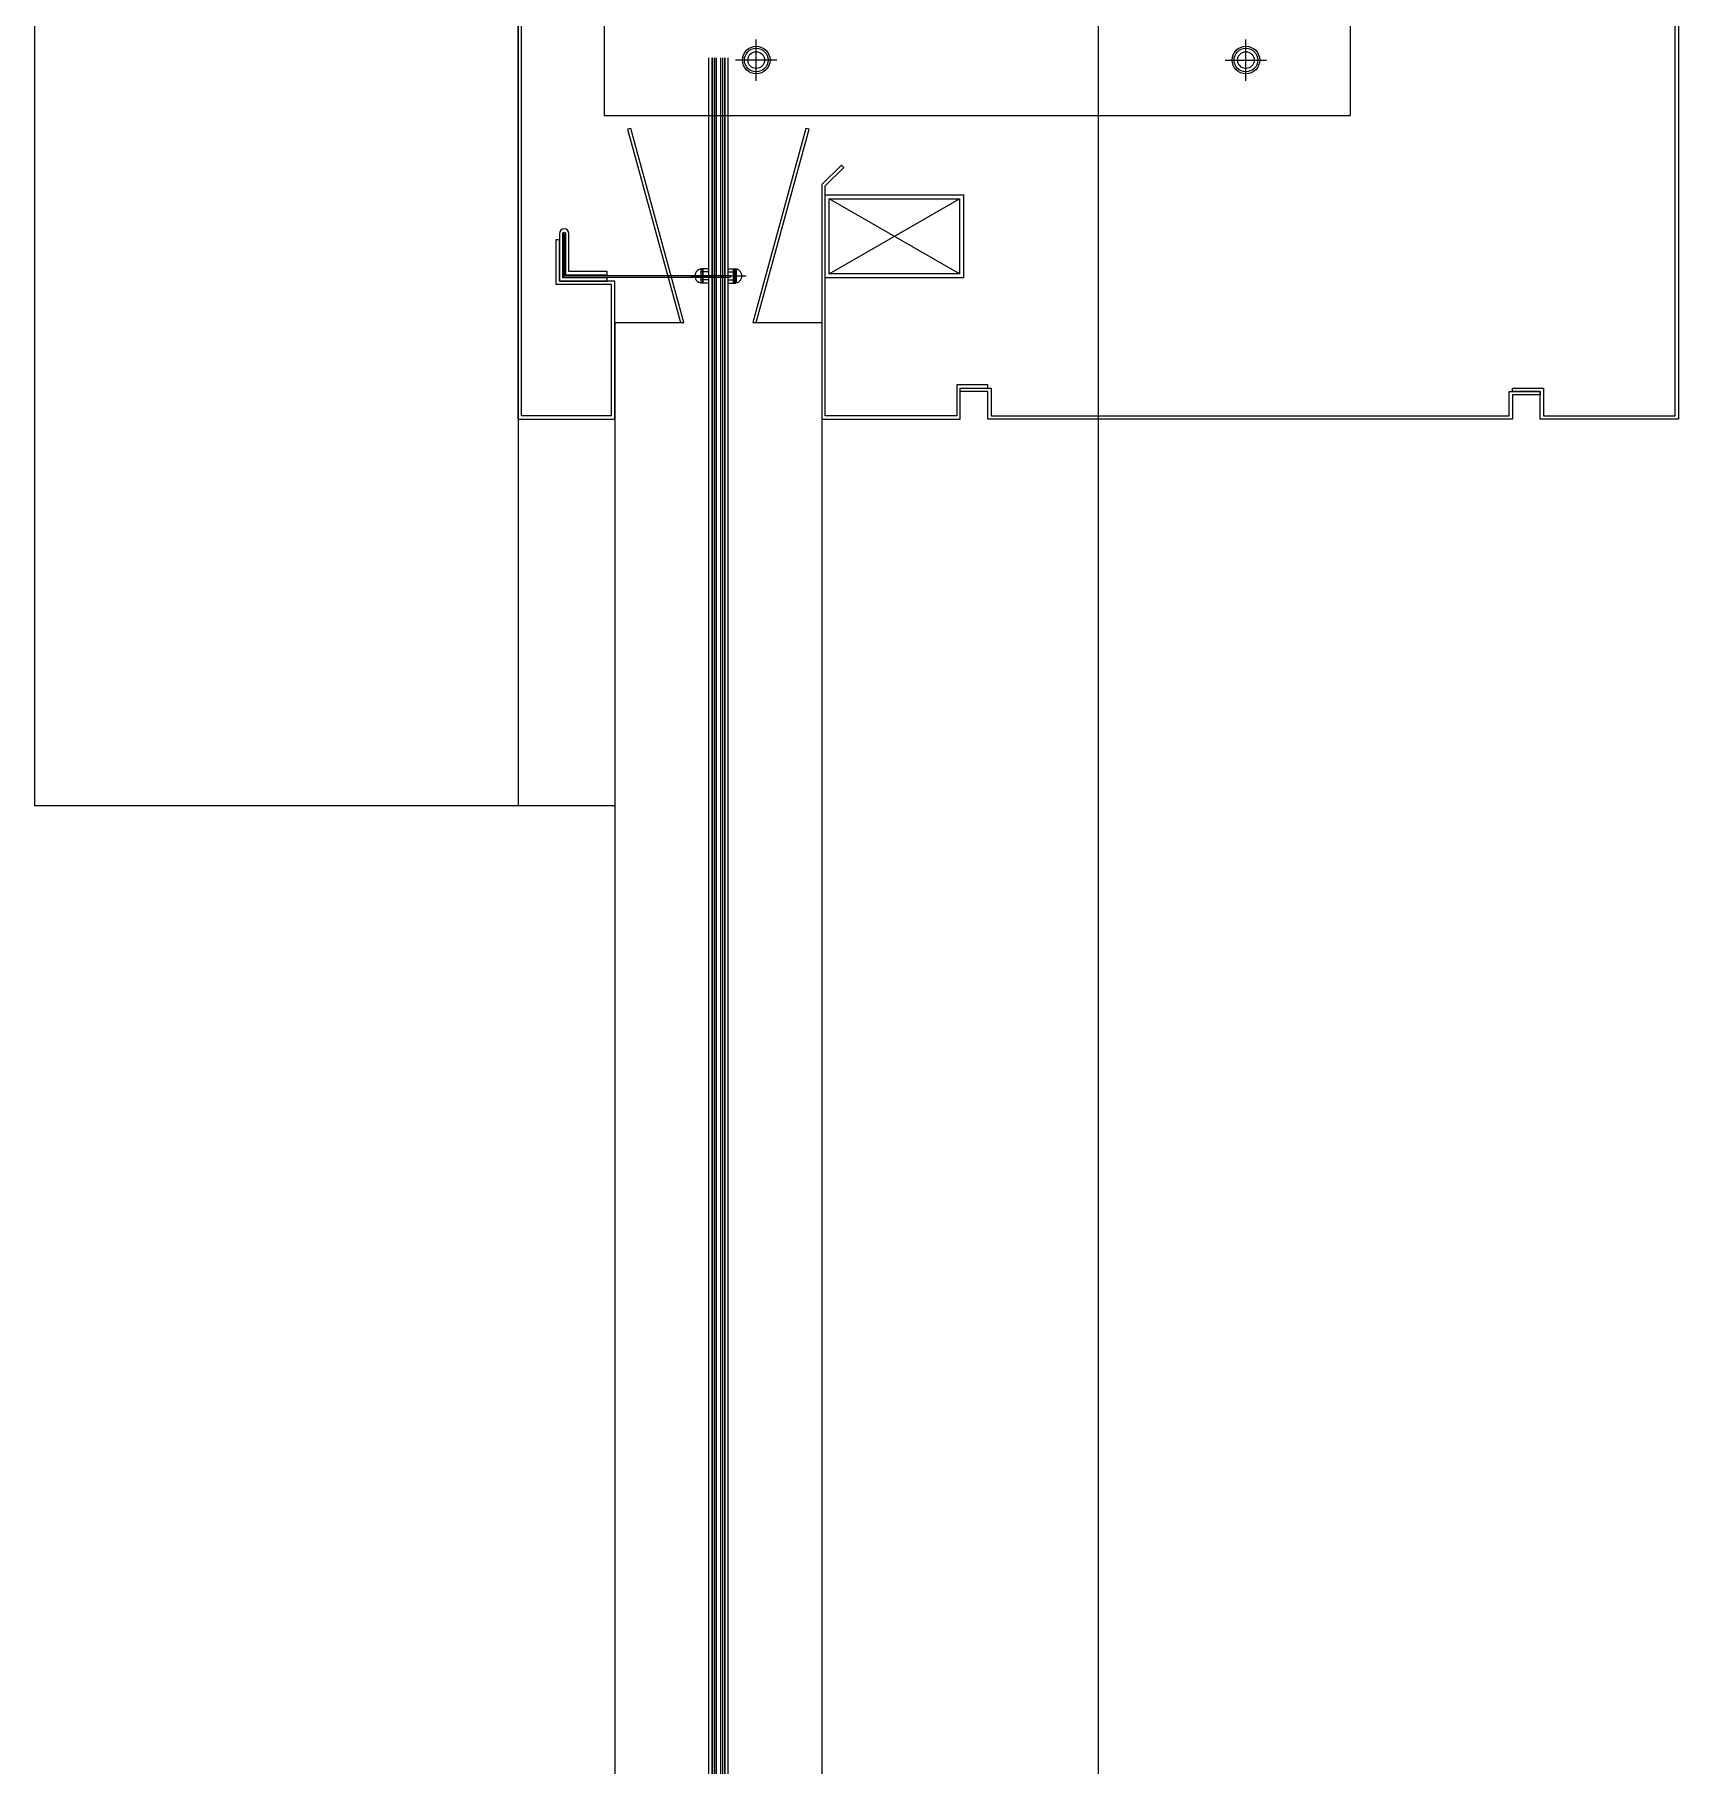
# Model space of a CAD drawing. Header units: millimetres. Extents: x 4754612 to 5801174, y 2368242 to 2777223.
# Drawn here: x 4949940.8 to 4950365.8, y 2435995.3 to 2436442.9 of the extents above; entities that cross this region are included whole.
import ezdxf

# ---------------------------------------------------------------- set-up
doc = ezdxf.new("R2010")
doc.units = ezdxf.units.MM
doc.header["$LTSCALE"] = 1000
doc.linetypes.add('CENTERX2', pattern=[101.6, 63.5, -12.7, 12.7, -12.7])
for name, color, linetype in [('(주)하나기공-LEADER', 7, 'Continuous'), ('A-ELE-8', 8, 'Continuous'), ('그라스울판넬', 7, 'Continuous')]:
    doc.layers.add(name, color=color, linetype=linetype)

# ---------------------------------------------------------------- blocks, each defined once
blk = doc.blocks.new('A$C63324B91')
at = {"color": 5}
blk.add_lwpolyline([(17.2, 1.2), (1.2, 1.2), (1.2, 17.2, -1), (2.2, 17.2), (2.2, 2.2), (17.2, 2.2), (17.2, 3.4), (3.4, 3.4), (3.4, 17.2, 1), (0, 17.2), (0, 0), (17.2, 0)], format="xyb", close=True, dxfattribs=at)
at = {"color": 1}
blk.add_lwpolyline([(1.45, 16.95), (1.45, 1.45), (61.95, 1.45), (61.95, 1.95), (1.95, 1.95), (1.95, 16.95)], close=True, dxfattribs=at)

msp = doc.modelspace()

# ---------------------------------------------------------------- linework, layer by layer
at = {"layer": '(주)하나기공-LEADER', "color": 4}
for p, q in [((4950065.782, 2436343.44), (4950065.782, 2436593.44)), ((4950066.639, 2436344.297), (4950066.639, 2436593.44)), ((4950065.782, 2436505.011), (4950065.782, 2436343.44)), ((4950115.872, 2436436.87), (4950115.872, 2435404.231)), ((4950119.264, 2436436.87), (4950119.264, 2435404.231)), ((4950075.639, 2436389.868), (4950076.496, 2436389.868)), ((4950065.782, 2436343.44), (4950090.782, 2436343.44)), ((4950089.925, 2436344.297), (4950066.639, 2436344.297))]:
    msp.add_line(p, q, dxfattribs=at)
at = {"layer": '(주)하나기공-LEADER', "color": 1}
for p, q in [((4950088.068, 2436450.583), (4950088.068, 2436422.011)), ((4950280.925, 2436450.583), (4950280.925, 2436422.011)), ((4950088.068, 2436422.011), (4950280.925, 2436422.011)), ((4950179.925, 2436381.011), (4950146.211, 2436400.44)), ((4950146.211, 2436381.011), (4950179.925, 2436400.44))]:
    msp.add_line(p, q, dxfattribs=at)
at = {"layer": '(주)하나기공-LEADER', "color": 6}
for p, q in [((4950127.354, 2436430.975), (4950127.354, 2436441.619)), ((4950253.964, 2436430.975), (4950253.964, 2436441.619)), ((4950132.676, 2436436.297), (4950122.031, 2436436.297)), ((4950248.641, 2436436.297), (4950259.286, 2436436.297))]:
    msp.add_line(p, q, dxfattribs=at)
at = {"layer": '(주)하나기공-LEADER', "color": 151, "lineweight": 9}
msp.add_line((4950115.872, 2436436.87), (4950115.872, 2435404.231), dxfattribs=at)
at = {"layer": '(주)하나기공-LEADER', "color": 8, "lineweight": 9}
for p, q in [((4950116.026, 2436436.87), (4950116.026, 2435404.231)), ((4950116.533, 2436436.87), (4950116.533, 2435404.231)), ((4950117.039, 2436436.87), (4950117.039, 2435404.231)), ((4950118.096, 2436436.87), (4950118.096, 2435404.231)), ((4950118.603, 2436436.87), (4950118.603, 2435404.231)), ((4950119.11, 2436436.87), (4950119.11, 2435404.231)), ((4950090.782, 2436368.44), (4950090.782, 2431243.44)), ((4950144.354, 2436368.44), (4950144.354, 2431243.44))]:
    msp.add_line(p, q, dxfattribs=at)
at = {"layer": '(주)하나기공-LEADER', "color": 1, "linetype": 'CENTERX2', "ltscale": 0.0001}
msp.add_line((4950110.486, 2436380.477), (4950124.741, 2436380.477), dxfattribs=at)
at = {"layer": '(주)하나기공-LEADER', "color": 6, "lineweight": 9}
for p, q in [((4950112.993, 2436382.19), (4950113.119, 2436382.323)), ((4950112.993, 2436382.19), (4950112.993, 2436378.804)), ((4950112.993, 2436381.647), (4950113.119, 2436381.514)), ((4950114.573, 2436381.514), (4950112.993, 2436381.514)), ((4950112.993, 2436381.38), (4950113.119, 2436381.514)), ((4950112.993, 2436379.752), (4950113.119, 2436379.619)), ((4950112.993, 2436379.485), (4950113.119, 2436379.619)), ((4950114.573, 2436379.44), (4950112.993, 2436379.44)), ((4950112.993, 2436378.763), (4950113.119, 2436378.63)), ((4950114.573, 2436382.328), (4950113.119, 2436382.328)), ((4950113.119, 2436378.625), (4950113.119, 2436382.328)), ((4950114.573, 2436378.625), (4950113.119, 2436378.625)), ((4950113.5, 2436382.19), (4950113.626, 2436382.323)), ((4950113.5, 2436382.19), (4950113.5, 2436378.804)), ((4950113.5, 2436381.647), (4950113.626, 2436381.514)), ((4950115.079, 2436381.514), (4950113.5, 2436381.514)), ((4950113.5, 2436381.38), (4950113.626, 2436381.514)), ((4950113.5, 2436379.752), (4950113.626, 2436379.619)), ((4950113.5, 2436379.485), (4950113.626, 2436379.619)), ((4950115.079, 2436379.44), (4950113.5, 2436379.44)), ((4950113.5, 2436378.763), (4950113.626, 2436378.63)), ((4950115.079, 2436382.328), (4950113.626, 2436382.328)), ((4950113.626, 2436378.625), (4950113.626, 2436382.328)), ((4950115.079, 2436378.625), (4950113.626, 2436378.625)), ((4950120.057, 2436382.328), (4950121.51, 2436382.328)), ((4950120.057, 2436381.514), (4950121.636, 2436381.514)), ((4950120.057, 2436379.44), (4950121.636, 2436379.44)), ((4950120.057, 2436378.625), (4950121.51, 2436378.625)), ((4950120.563, 2436382.328), (4950122.017, 2436382.328)), ((4950120.563, 2436381.514), (4950122.143, 2436381.514)), ((4950120.563, 2436379.44), (4950122.143, 2436379.44)), ((4950120.563, 2436378.625), (4950122.017, 2436378.625)), ((4950121.51, 2436378.625), (4950121.51, 2436382.328)), ((4950121.636, 2436382.19), (4950121.51, 2436382.323)), ((4950121.636, 2436381.647), (4950121.51, 2436381.514)), ((4950121.636, 2436381.38), (4950121.51, 2436381.514)), ((4950121.636, 2436379.752), (4950121.51, 2436379.619)), ((4950121.636, 2436379.485), (4950121.51, 2436379.619)), ((4950121.636, 2436378.763), (4950121.51, 2436378.63)), ((4950121.636, 2436382.19), (4950121.636, 2436378.804)), ((4950122.017, 2436378.625), (4950122.017, 2436382.328)), ((4950122.143, 2436382.19), (4950122.017, 2436382.323)), ((4950122.143, 2436381.647), (4950122.017, 2436381.514)), ((4950122.143, 2436381.38), (4950122.017, 2436381.514)), ((4950122.143, 2436379.752), (4950122.017, 2436379.619)), ((4950122.143, 2436379.485), (4950122.017, 2436379.619)), ((4950122.143, 2436378.763), (4950122.017, 2436378.63)), ((4950122.143, 2436382.19), (4950122.143, 2436378.804))]:
    msp.add_line(p, q, dxfattribs=at)
at = {"layer": '(주)하나기공-LEADER', "color": 4}
for points in [[(4950365.782, 2436593.44), (4950365.782, 2436593.44), (4950365.782, 2436343.44), (4950330.068, 2436343.44), (4950330.068, 2436350.583), (4950322.925, 2436350.583), (4950322.925, 2436351.44), (4950330.925, 2436351.44), (4950330.925, 2436344.297), (4950364.925, 2436344.297), (4950364.925, 2436593.44), (4950365.782, 2436593.44)], [(4950179.211, 2436344.297), (4950145.211, 2436344.297), (4950145.211, 2436403.795), (4950150.044, 2436408.556), (4950149.442, 2436409.167), (4950144.354, 2436404.154), (4950144.354, 2436343.44), (4950180.068, 2436343.44), (4950180.068, 2436351.44), (4950187.211, 2436351.44), (4950187.211, 2436352.297), (4950179.211, 2436352.297)]]:
    msp.add_lwpolyline(points, close=True, dxfattribs=at)
for points in [[(4950120.057, 2436436.87), (4950120.057, 2435405.024), (4950131.651, 2435405.024), (4950131.651, 2435404.231), (4950103.485, 2435404.231), (4950103.485, 2435405.024), (4950115.079, 2435405.024), (4950115.079, 2436436.87)], [(4950089.925, 2436344.297), (4950089.925, 2436378.297), (4950075.639, 2436378.297), (4950075.639, 2436389.868)], [(4950090.782, 2436343.44), (4950090.782, 2436379.154), (4950076.496, 2436379.154), (4950076.496, 2436389.868)], [(4950322.925, 2436343.44), (4950187.211, 2436343.44), (4950187.211, 2436350.583), (4950180.068, 2436350.583), (4950180.068, 2436351.44), (4950188.068, 2436351.44), (4950188.068, 2436344.297), (4950322.068, 2436344.297), (4950322.068, 2436350.583), (4950330.068, 2436350.583), (4950330.068, 2436349.726), (4950322.925, 2436349.726), (4950322.925, 2436343.44)]]:
    msp.add_lwpolyline(points, dxfattribs=at)
at = {"layer": '(주)하나기공-LEADER', "color": 8, "lineweight": 9}
for points in [[(4950090.782, 2436368.44), (4950108.639, 2436368.44), (4950094.917, 2436418.63), (4950094.097, 2436418.44), (4950107.776, 2436368.44)], [(4950127.36, 2436368.44), (4950141.038, 2436418.44), (4950140.219, 2436418.63), (4950126.496, 2436368.44), (4950144.354, 2436368.44)]]:
    msp.add_lwpolyline(points, dxfattribs=at)
at = {"layer": '(주)하나기공-LEADER', "color": 1}
for points in [[(4950180.925, 2436380.011), (4950145.211, 2436380.011), (4950145.211, 2436401.44), (4950180.925, 2436401.44)], [(4950179.925, 2436381.011), (4950146.211, 2436381.011), (4950146.211, 2436400.44), (4950179.925, 2436400.44)]]:
    msp.add_lwpolyline(points, close=True, dxfattribs=at)
at = {"layer": '(주)하나기공-LEADER', "color": 5}
for centre, radius in [((4950127.354, 2436436.297), 3.572), ((4950127.354, 2436436.297), 3.054), ((4950127.354, 2436436.297), 2.158), ((4950253.964, 2436436.297), 3.572), ((4950253.964, 2436436.297), 3.054), ((4950253.964, 2436436.297), 2.158)]:
    msp.add_circle(centre, radius, dxfattribs=at)
at = {"layer": '(주)하나기공-LEADER', "color": 6}
for centre, start, end in [((4950113.127, 2436380.624), 76.61182, 185.26287), ((4950113.127, 2436380.329), 174.73713, 283.38818)]:
    msp.add_arc(centre, 1.609, start, end, dxfattribs=at)
at = {"layer": '(주)하나기공-LEADER', "color": 6, "lineweight": 9}
for centre, start, end in [((4950122.009, 2436380.624), 354.73713, 103.38818), ((4950122.009, 2436380.329), 256.61182, 5.26287)]:
    msp.add_arc(centre, 1.609, start, end, dxfattribs=at)
at = {"layer": 'A-ELE-8'}
msp.add_line((4950215.782, 2440793.44), (4950215.782, 2431243.44), dxfattribs=at)
at = {"layer": '그라스울판넬'}
for p, q in [((4950065.782, 2440793.44), (4950065.782, 2436243.44)), ((4949940.782, 2440143.44), (4949940.782, 2436243.44)), ((4950090.782, 2436243.44), (4949940.782, 2436243.44))]:
    msp.add_line(p, q, dxfattribs=at)

# ---------------------------------------------------------------- block references
at = {"layer": '(주)하나기공-LEADER', "xscale": 0.7142857142853871, "yscale": 0.7142857142853871, "zscale": 0.7142857142853871}
msp.add_blockref('A$C63324B91', (4950076.496, 2436379.154), dxfattribs=at)

doc.saveas('drawing.dxf')
